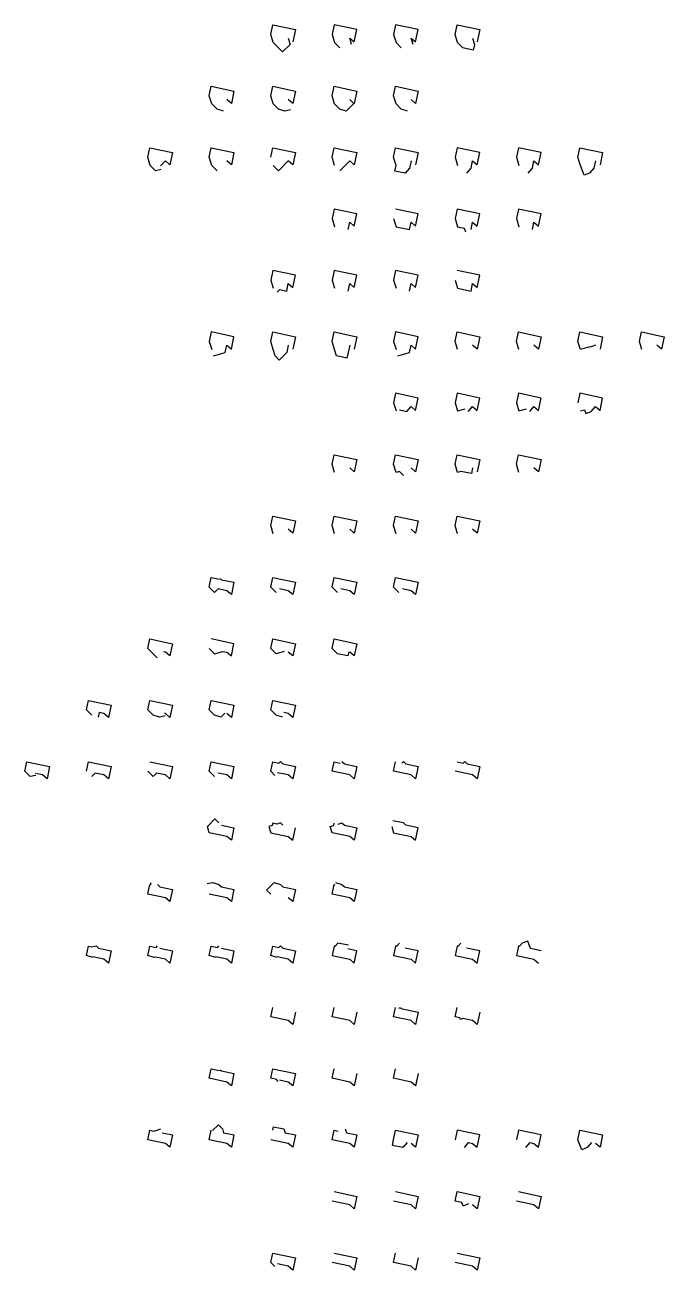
# Model space of a CAD drawing. Header units: inches. Extents: x -12292079.407 to -12292079.373, y 116895049.277 to 116895049.734.
# Drawn here: x -12292079.39132 to -12292079.38405, y 116895049.45 to 116895049.46417 of the extents above; entities that cross this region are included whole.
import ezdxf

# ---------------------------------------------------------------- set-up
doc = ezdxf.new("R2010")
doc.units = ezdxf.units.IN
doc.header["$MEASUREMENT"] = 0

msp = doc.modelspace()

# ---------------------------------------------------------------- linework, layer by layer
for points in [[(-12292079.388324, 116895049.464023), (-12292079.388303, 116895049.463951), (-12292079.388389, 116895049.463865), (-12292079.388435, 116895049.463912), (-12292079.388496, 116895049.463972), (-12292079.388524, 116895049.464065), (-12292079.388501, 116895049.464173), (-12292079.388243, 116895049.464119), (-12292079.388272, 116895049.463979)], [(-12292079.386228, 116895049.464023), (-12292079.386206, 116895049.463951), (-12292079.38622, 116895049.463887), (-12292079.386339, 116895049.463912), (-12292079.386399, 116895049.463972), (-12292079.386427, 116895049.464065), (-12292079.386404, 116895049.464173), (-12292079.386146, 116895049.464119), (-12292079.386176, 116895049.463979)], [(-12292079.388299, 116895049.463206), (-12292079.388363, 116895049.463192), (-12292079.388435, 116895049.463213), (-12292079.388496, 116895049.463273), (-12292079.388524, 116895049.463366), (-12292079.388501, 116895049.463474), (-12292079.388243, 116895049.46342), (-12292079.388272, 116895049.46328), (-12292079.388324, 116895049.463324)], [(-12292079.387625, 116895049.463324), (-12292079.387579, 116895049.463278), (-12292079.387665, 116895049.463192), (-12292079.387736, 116895049.463213), (-12292079.387797, 116895049.463273), (-12292079.387825, 116895049.463366), (-12292079.387802, 116895049.463474), (-12292079.387544, 116895049.46342), (-12292079.387574, 116895049.46328)], [(-12292079.389769, 116895049.462528), (-12292079.389833, 116895049.462514), (-12292079.389894, 116895049.462574), (-12292079.389921, 116895049.462667), (-12292079.389899, 116895049.462775), (-12292079.389641, 116895049.462721), (-12292079.38967, 116895049.462581), (-12292079.389722, 116895049.462625), (-12292079.389778, 116895049.46257)], [(-12292079.386927, 116895049.462625), (-12292079.386944, 116895049.462542), (-12292079.386993, 116895049.462485), (-12292079.387111, 116895049.46251), (-12292079.387098, 116895049.462574), (-12292079.387126, 116895049.462667), (-12292079.387103, 116895049.462775), (-12292079.386845, 116895049.462721), (-12292079.386875, 116895049.462581)], [(-12292079.38483, 116895049.462625), (-12292079.384847, 116895049.462542), (-12292079.384896, 116895049.462485), (-12292079.384957, 116895049.462461), (-12292079.385001, 116895049.462574), (-12292079.385029, 116895049.462667), (-12292079.385006, 116895049.462775), (-12292079.384748, 116895049.462721), (-12292079.384778, 116895049.462581)], [(-12292079.386245, 116895049.461843), (-12292079.386228, 116895049.461927), (-12292079.386176, 116895049.461882), (-12292079.386146, 116895049.462022), (-12292079.386404, 116895049.462076), (-12292079.386427, 116895049.461968), (-12292079.386399, 116895049.461875), (-12292079.386322, 116895049.461859), (-12292079.386307, 116895049.461819)], [(-12292079.388449, 116895049.46113), (-12292079.388419, 116895049.46116), (-12292079.388342, 116895049.461144), (-12292079.388324, 116895049.461228), (-12292079.388272, 116895049.461183), (-12292079.388243, 116895049.461323), (-12292079.388501, 116895049.461378), (-12292079.388524, 116895049.461269), (-12292079.388496, 116895049.461176)], [(-12292079.388324, 116895049.460529), (-12292079.388342, 116895049.460445), (-12292079.388428, 116895049.460359), (-12292079.388474, 116895049.460406), (-12292079.388496, 116895049.460477), (-12292079.388524, 116895049.46057), (-12292079.388501, 116895049.460679), (-12292079.388243, 116895049.460624), (-12292079.388272, 116895049.460484)], [(-12292079.387625, 116895049.460529), (-12292079.387643, 116895049.460445), (-12292079.387657, 116895049.460381), (-12292079.387775, 116895049.460406), (-12292079.387797, 116895049.460477), (-12292079.387825, 116895049.46057), (-12292079.387802, 116895049.460679), (-12292079.387544, 116895049.460624), (-12292079.387574, 116895049.460484)], [(-12292079.38483, 116895049.460529), (-12292079.384891, 116895049.460505), (-12292079.384893, 116895049.46051), (-12292079.385001, 116895049.460477), (-12292079.385029, 116895049.46057), (-12292079.385006, 116895049.460679), (-12292079.384748, 116895049.460624), (-12292079.384778, 116895049.460484)], [(-12292079.387059, 116895049.45979), (-12292079.386975, 116895049.459772), (-12292079.386927, 116895049.45983), (-12292079.386875, 116895049.459786), (-12292079.386845, 116895049.459925), (-12292079.387103, 116895049.45998), (-12292079.387126, 116895049.459872), (-12292079.387098, 116895049.459779)], [(-12292079.385001, 116895049.459779), (-12292079.384956, 116895049.459792), (-12292079.38494, 116895049.459749), (-12292079.384878, 116895049.459772), (-12292079.38483, 116895049.45983), (-12292079.384778, 116895049.459786), (-12292079.384748, 116895049.459925), (-12292079.385006, 116895049.45998), (-12292079.385029, 116895049.459872)], [(-12292079.387012, 116895049.459045), (-12292079.387059, 116895049.459091), (-12292079.387098, 116895049.45908), (-12292079.387126, 116895049.459173), (-12292079.387103, 116895049.459281), (-12292079.386845, 116895049.459227), (-12292079.386875, 116895049.459086), (-12292079.386927, 116895049.459131)], [(-12292079.386228, 116895049.459131), (-12292079.386241, 116895049.459066), (-12292079.38636, 116895049.459091), (-12292079.386399, 116895049.45908), (-12292079.386427, 116895049.459173), (-12292079.386404, 116895049.459281), (-12292079.386146, 116895049.459227), (-12292079.386176, 116895049.459086)], [(-12292079.389098, 116895049.457872), (-12292079.389084, 116895049.457858), (-12292079.388942, 116895049.457829), (-12292079.388971, 116895049.457689), (-12292079.389023, 116895049.457733), (-12292079.389123, 116895049.457754), (-12292079.389162, 116895049.457714), (-12292079.389223, 116895049.457775), (-12292079.3892, 116895049.457883), (-12292079.389107, 116895049.457863)], [(-12292079.389814, 116895049.456969), (-12292079.389861, 116895049.457015), (-12292079.389921, 116895049.457076), (-12292079.389899, 116895049.457184), (-12292079.389641, 116895049.45713), (-12292079.38967, 116895049.45699), (-12292079.389722, 116895049.457034), (-12292079.389745, 116895049.457039)], [(-12292079.387636, 116895049.457036), (-12292079.387645, 116895049.456991), (-12292079.387764, 116895049.457015), (-12292079.387825, 116895049.457076), (-12292079.387802, 116895049.457184), (-12292079.387544, 116895049.45713), (-12292079.387574, 116895049.45699), (-12292079.387625, 116895049.457034)], [(-12292079.389725, 116895049.456309), (-12292079.389789, 116895049.456295), (-12292079.389861, 116895049.456317), (-12292079.389921, 116895049.456377), (-12292079.389899, 116895049.456485), (-12292079.389641, 116895049.456431), (-12292079.38967, 116895049.456291), (-12292079.389722, 116895049.456335), (-12292079.389731, 116895049.456337)], [(-12292079.389046, 116895049.45634), (-12292079.38909, 116895049.456295), (-12292079.389162, 116895049.456317), (-12292079.389223, 116895049.456377), (-12292079.3892, 116895049.456485), (-12292079.388942, 116895049.456431), (-12292079.388971, 116895049.456291), (-12292079.389023, 116895049.456335)], [(-12292079.391194, 116895049.455631), (-12292079.391259, 116895049.455618), (-12292079.391319, 116895049.455678), (-12292079.391297, 116895049.455786), (-12292079.391039, 116895049.455732), (-12292079.391068, 116895049.455592), (-12292079.39112, 116895049.455636), (-12292079.391199, 116895049.455653)], [(-12292079.388477, 116895049.455631), (-12292079.388524, 116895049.455678), (-12292079.388501, 116895049.455786), (-12292079.388431, 116895049.455771), (-12292079.388413, 116895049.455789), (-12292079.388385, 116895049.455762), (-12292079.388243, 116895049.455732), (-12292079.388272, 116895049.455592), (-12292079.388324, 116895049.455636), (-12292079.388447, 116895049.455662)], [(-12292079.389084, 116895049.455063), (-12292079.388942, 116895049.455033), (-12292079.388971, 116895049.454893), (-12292079.389023, 116895049.454937), (-12292079.389223, 116895049.454979), (-12292079.389244, 116895049.455051), (-12292079.389158, 116895049.455137), (-12292079.389112, 116895049.45509)], [(-12292079.387147, 116895049.455051), (-12292079.387126, 116895049.454979), (-12292079.386927, 116895049.454937), (-12292079.386875, 116895049.454893), (-12292079.386845, 116895049.455033), (-12292079.386987, 116895049.455063), (-12292079.387015, 116895049.45509), (-12292079.387134, 116895049.455115)], [(-12292079.389248, 116895049.454399), (-12292079.389183, 116895049.454413), (-12292079.389112, 116895049.454391), (-12292079.389084, 116895049.454364), (-12292079.388942, 116895049.454334), (-12292079.388971, 116895049.454194), (-12292079.389023, 116895049.454238), (-12292079.389223, 116895049.45428)], [(-12292079.388524, 116895049.45428), (-12292079.38857, 116895049.454326), (-12292079.388485, 116895049.454413), (-12292079.388413, 116895049.454391), (-12292079.388385, 116895049.454364), (-12292079.388243, 116895049.454334), (-12292079.388272, 116895049.454194), (-12292079.388324, 116895049.454238)], [(-12292079.38764, 116895049.453697), (-12292079.387759, 116895049.453722), (-12292079.387789, 116895049.453686), (-12292079.387802, 116895049.453689), (-12292079.387825, 116895049.453581), (-12292079.387625, 116895049.453539), (-12292079.387574, 116895049.453495), (-12292079.387544, 116895049.453635), (-12292079.387648, 116895049.453657)], [(-12292079.385447, 116895049.453635), (-12292079.385567, 116895049.45366), (-12292079.3856, 116895049.453745), (-12292079.385662, 116895049.453722), (-12292079.385692, 116895049.453686), (-12292079.385705, 116895049.453689), (-12292079.385728, 116895049.453581), (-12292079.385529, 116895049.453539), (-12292079.385477, 116895049.453495)], [(-12292079.390548, 116895049.45356), (-12292079.39062, 116895049.453581), (-12292079.390598, 116895049.453689), (-12292079.390561, 116895049.453681), (-12292079.390509, 116895049.453692), (-12292079.390482, 116895049.453665), (-12292079.39034, 116895049.453635), (-12292079.390369, 116895049.453495), (-12292079.390421, 116895049.453539), (-12292079.390547, 116895049.453566)], [(-12292079.389783, 116895049.453665), (-12292079.389641, 116895049.453635), (-12292079.38967, 116895049.453495), (-12292079.389722, 116895049.453539), (-12292079.389835, 116895049.453563), (-12292079.38985, 116895049.45356), (-12292079.389921, 116895049.453581), (-12292079.389899, 116895049.453689), (-12292079.389828, 116895049.453674), (-12292079.389811, 116895049.453692)], [(-12292079.389084, 116895049.453665), (-12292079.388942, 116895049.453635), (-12292079.388971, 116895049.453495), (-12292079.389023, 116895049.453539), (-12292079.389146, 116895049.453565), (-12292079.389151, 116895049.45356), (-12292079.389223, 116895049.453581), (-12292079.3892, 116895049.453689), (-12292079.38913, 116895049.453674), (-12292079.389112, 116895049.453692)], [(-12292079.387065, 116895049.452982), (-12292079.387047, 116895049.452989), (-12292079.387042, 116895049.452977), (-12292079.386845, 116895049.452936), (-12292079.386875, 116895049.452796), (-12292079.386927, 116895049.45284), (-12292079.387126, 116895049.452882), (-12292079.387103, 116895049.45299)], [(-12292079.386146, 116895049.452936), (-12292079.386176, 116895049.452796), (-12292079.386228, 116895049.45284), (-12292079.386337, 116895049.452863), (-12292079.386365, 116895049.452852), (-12292079.386372, 116895049.452871), (-12292079.386427, 116895049.452882), (-12292079.386404, 116895049.45299)], [(-12292079.389098, 116895049.452281), (-12292079.389084, 116895049.452267), (-12292079.388942, 116895049.452237), (-12292079.388971, 116895049.452097), (-12292079.389023, 116895049.452141), (-12292079.389223, 116895049.452183), (-12292079.3892, 116895049.452291), (-12292079.389107, 116895049.452272)], [(-12292079.388438, 116895049.452148), (-12292079.388459, 116895049.45217), (-12292079.388524, 116895049.452183), (-12292079.388501, 116895049.452291), (-12292079.388243, 116895049.452237), (-12292079.388272, 116895049.452097), (-12292079.388324, 116895049.452141), (-12292079.388424, 116895049.452162)], [(-12292079.389184, 116895049.451589), (-12292079.389119, 116895049.451654), (-12292079.389073, 116895049.451607), (-12292079.389059, 116895049.451563), (-12292079.388942, 116895049.451538), (-12292079.388971, 116895049.451398), (-12292079.389023, 116895049.451442), (-12292079.389223, 116895049.451484), (-12292079.3892, 116895049.451592)], [(-12292079.388501, 116895049.451592), (-12292079.388492, 116895049.451632), (-12292079.388374, 116895049.451607), (-12292079.38836, 116895049.451563), (-12292079.388243, 116895049.451538), (-12292079.388272, 116895049.451398), (-12292079.388324, 116895049.451442), (-12292079.388524, 116895049.451484)], [(-12292079.386972, 116895049.451452), (-12292079.38702, 116895049.451395), (-12292079.387139, 116895049.45142), (-12292079.387126, 116895049.451484), (-12292079.387103, 116895049.451592), (-12292079.386845, 116895049.451538), (-12292079.386875, 116895049.451398), (-12292079.386927, 116895049.451442)], [(-12292079.384875, 116895049.451452), (-12292079.384924, 116895049.451395), (-12292079.384985, 116895049.451371), (-12292079.385029, 116895049.451484), (-12292079.385006, 116895049.451592), (-12292079.384748, 116895049.451538), (-12292079.384778, 116895049.451398), (-12292079.38483, 116895049.451442)], [(-12292079.386273, 116895049.450753), (-12292079.386334, 116895049.450729), (-12292079.38635, 116895049.450769), (-12292079.386427, 116895049.450785), (-12292079.386404, 116895049.450893), (-12292079.386146, 116895049.450839), (-12292079.386176, 116895049.450699), (-12292079.386228, 116895049.450743)], [(-12292079.388477, 116895049.45004), (-12292079.388524, 116895049.450086), (-12292079.388501, 116895049.450194), (-12292079.388243, 116895049.45014), (-12292079.388272, 116895049.45), (-12292079.388324, 116895049.450044), (-12292079.388447, 116895049.45007)]]:
    msp.add_lwpolyline(points, close=True)
at = {"color": 114}
for points in [[(-12292079.387604, 116895049.463951), (-12292079.387625, 116895049.464023), (-12292079.387574, 116895049.463979), (-12292079.387544, 116895049.464119), (-12292079.387802, 116895049.464173), (-12292079.387825, 116895049.464065), (-12292079.387797, 116895049.463972), (-12292079.387736, 116895049.463912)], [(-12292079.386905, 116895049.463951), (-12292079.386927, 116895049.464023), (-12292079.386875, 116895049.463979), (-12292079.386845, 116895049.464119), (-12292079.387103, 116895049.464173), (-12292079.387126, 116895049.464065), (-12292079.387098, 116895049.463972), (-12292079.387038, 116895049.463912)]]:
    msp.add_lwpolyline(points, close=True, dxfattribs=at)
at = {"color": 113}
for points in [[(-12292079.389062, 116895049.463192), (-12292079.389134, 116895049.463213), (-12292079.389195, 116895049.463273), (-12292079.389223, 116895049.463366), (-12292079.3892, 116895049.463474), (-12292079.388942, 116895049.46342), (-12292079.388971, 116895049.46328), (-12292079.389023, 116895049.463324)], [(-12292079.386966, 116895049.463192), (-12292079.387038, 116895049.463213), (-12292079.387098, 116895049.463273), (-12292079.387126, 116895049.463366), (-12292079.387103, 116895049.463474), (-12292079.386845, 116895049.46342), (-12292079.386875, 116895049.46328), (-12292079.386927, 116895049.463324)]]:
    msp.add_lwpolyline(points, close=True, dxfattribs=at)
at = {"color": 59}
for points in [[(-12292079.389134, 116895049.462514), (-12292079.389195, 116895049.462574), (-12292079.389223, 116895049.462667), (-12292079.3892, 116895049.462775), (-12292079.388942, 116895049.462721), (-12292079.388971, 116895049.462581), (-12292079.389023, 116895049.462625)], [(-12292079.388524, 116895049.462667), (-12292079.388501, 116895049.462775), (-12292079.388243, 116895049.462721), (-12292079.388272, 116895049.462581), (-12292079.388324, 116895049.462625), (-12292079.388435, 116895049.462514), (-12292079.388496, 116895049.462574)], [(-12292079.387797, 116895049.462574), (-12292079.387825, 116895049.462667), (-12292079.387802, 116895049.462775), (-12292079.387544, 116895049.462721), (-12292079.387574, 116895049.462581), (-12292079.387625, 116895049.462625), (-12292079.387736, 116895049.462514)]]:
    msp.add_lwpolyline(points, close=True, dxfattribs=at)
at = {"color": 112}
for points in [[(-12292079.386294, 116895049.462485), (-12292079.386245, 116895049.462542), (-12292079.386228, 116895049.462625), (-12292079.386176, 116895049.462581), (-12292079.386146, 116895049.462721), (-12292079.386404, 116895049.462775), (-12292079.386427, 116895049.462667), (-12292079.386399, 116895049.462574)], [(-12292079.385595, 116895049.462485), (-12292079.385546, 116895049.462542), (-12292079.385529, 116895049.462625), (-12292079.385477, 116895049.462581), (-12292079.385447, 116895049.462721), (-12292079.385705, 116895049.462775), (-12292079.385728, 116895049.462667), (-12292079.3857, 116895049.462574)]]:
    msp.add_lwpolyline(points, close=True, dxfattribs=at)
at = {"color": 60}
for points in [[(-12292079.387643, 116895049.461843), (-12292079.387625, 116895049.461927), (-12292079.387574, 116895049.461882), (-12292079.387544, 116895049.462022), (-12292079.387802, 116895049.462076), (-12292079.387825, 116895049.461968), (-12292079.387797, 116895049.461875)], [(-12292079.387126, 116895049.461968), (-12292079.387098, 116895049.461875), (-12292079.386944, 116895049.461843), (-12292079.386927, 116895049.461927), (-12292079.386875, 116895049.461882), (-12292079.386845, 116895049.462022), (-12292079.387103, 116895049.462076)], [(-12292079.385546, 116895049.461843), (-12292079.385529, 116895049.461927), (-12292079.385477, 116895049.461882), (-12292079.385447, 116895049.462022), (-12292079.385705, 116895049.462076), (-12292079.385728, 116895049.461968), (-12292079.3857, 116895049.461875)], [(-12292079.387643, 116895049.461144), (-12292079.387625, 116895049.461228), (-12292079.387574, 116895049.461183), (-12292079.387544, 116895049.461323), (-12292079.387802, 116895049.461378), (-12292079.387825, 116895049.461269), (-12292079.387797, 116895049.461176)], [(-12292079.386944, 116895049.461144), (-12292079.386927, 116895049.461228), (-12292079.386875, 116895049.461183), (-12292079.386845, 116895049.461323), (-12292079.387103, 116895049.461378), (-12292079.387126, 116895049.461269), (-12292079.387098, 116895049.461176)], [(-12292079.386427, 116895049.461269), (-12292079.386399, 116895049.461176), (-12292079.386245, 116895049.461144), (-12292079.386228, 116895049.461228), (-12292079.386176, 116895049.461183), (-12292079.386146, 116895049.461323), (-12292079.386404, 116895049.461378)]]:
    msp.add_lwpolyline(points, close=True, dxfattribs=at)
at = {"color": 111}
for points in [[(-12292079.389173, 116895049.460406), (-12292079.389041, 116895049.460445), (-12292079.389023, 116895049.460529), (-12292079.388971, 116895049.460484), (-12292079.388942, 116895049.460624), (-12292079.3892, 116895049.460679), (-12292079.389223, 116895049.46057), (-12292079.389195, 116895049.460477)], [(-12292079.387077, 116895049.460406), (-12292079.386944, 116895049.460445), (-12292079.386927, 116895049.460529), (-12292079.386875, 116895049.460484), (-12292079.386845, 116895049.460624), (-12292079.387103, 116895049.460679), (-12292079.387126, 116895049.46057), (-12292079.387098, 116895049.460477)]]:
    msp.add_lwpolyline(points, close=True, dxfattribs=at)
at = {"color": 53}
for points in [[(-12292079.386399, 116895049.460477), (-12292079.386427, 116895049.46057), (-12292079.386404, 116895049.460679), (-12292079.386146, 116895049.460624), (-12292079.386176, 116895049.460484), (-12292079.386228, 116895049.460529)], [(-12292079.3857, 116895049.460477), (-12292079.385728, 116895049.46057), (-12292079.385705, 116895049.460679), (-12292079.385447, 116895049.460624), (-12292079.385477, 116895049.460484), (-12292079.385529, 116895049.460529)], [(-12292079.384302, 116895049.460477), (-12292079.38433, 116895049.46057), (-12292079.384307, 116895049.460679), (-12292079.384049, 116895049.460624), (-12292079.384079, 116895049.460484), (-12292079.384131, 116895049.460529)], [(-12292079.387797, 116895049.45908), (-12292079.387825, 116895049.459173), (-12292079.387802, 116895049.459281), (-12292079.387544, 116895049.459227), (-12292079.387574, 116895049.459086), (-12292079.387625, 116895049.459131)], [(-12292079.3857, 116895049.45908), (-12292079.385728, 116895049.459173), (-12292079.385705, 116895049.459281), (-12292079.385447, 116895049.459227), (-12292079.385477, 116895049.459086), (-12292079.385529, 116895049.459131)], [(-12292079.388496, 116895049.458381), (-12292079.388524, 116895049.458474), (-12292079.388501, 116895049.458582), (-12292079.388243, 116895049.458528), (-12292079.388272, 116895049.458388), (-12292079.388324, 116895049.458432)], [(-12292079.387797, 116895049.458381), (-12292079.387825, 116895049.458474), (-12292079.387802, 116895049.458582), (-12292079.387544, 116895049.458528), (-12292079.387574, 116895049.458388), (-12292079.387625, 116895049.458432)], [(-12292079.387098, 116895049.458381), (-12292079.387126, 116895049.458474), (-12292079.387103, 116895049.458582), (-12292079.386845, 116895049.458528), (-12292079.386875, 116895049.458388), (-12292079.386927, 116895049.458432)], [(-12292079.386399, 116895049.458381), (-12292079.386427, 116895049.458474), (-12292079.386404, 116895049.458582), (-12292079.386146, 116895049.458528), (-12292079.386176, 116895049.458388), (-12292079.386228, 116895049.458432)]]:
    msp.add_lwpolyline(points, close=True, dxfattribs=at)
at = {"color": 110}
for points in [[(-12292079.386276, 116895049.459772), (-12292079.386228, 116895049.45983), (-12292079.386176, 116895049.459786), (-12292079.386146, 116895049.459925), (-12292079.386404, 116895049.45998), (-12292079.386427, 116895049.459872), (-12292079.386399, 116895049.459779), (-12292079.386313, 116895049.459804)], [(-12292079.385577, 116895049.459772), (-12292079.385529, 116895049.45983), (-12292079.385477, 116895049.459786), (-12292079.385447, 116895049.459925), (-12292079.385705, 116895049.45998), (-12292079.385728, 116895049.459872), (-12292079.3857, 116895049.459779), (-12292079.385614, 116895049.459804)]]:
    msp.add_lwpolyline(points, close=True, dxfattribs=at)
at = {"color": 61}
for points in [[(-12292079.388463, 116895049.457714), (-12292079.388524, 116895049.457775), (-12292079.388501, 116895049.457883), (-12292079.388243, 116895049.457829), (-12292079.388272, 116895049.457689), (-12292079.388324, 116895049.457733), (-12292079.388424, 116895049.457754)], [(-12292079.387764, 116895049.457714), (-12292079.387825, 116895049.457775), (-12292079.387802, 116895049.457883), (-12292079.387544, 116895049.457829), (-12292079.387574, 116895049.457689), (-12292079.387625, 116895049.457733), (-12292079.387725, 116895049.457754)], [(-12292079.387065, 116895049.457714), (-12292079.387126, 116895049.457775), (-12292079.387103, 116895049.457883), (-12292079.386845, 116895049.457829), (-12292079.386875, 116895049.457689), (-12292079.386927, 116895049.457733), (-12292079.387026, 116895049.457754)], [(-12292079.39062, 116895049.455678), (-12292079.390598, 116895049.455786), (-12292079.39034, 116895049.455732), (-12292079.390369, 116895049.455592), (-12292079.390421, 116895049.455636), (-12292079.390521, 116895049.455657), (-12292079.39056, 116895049.455618)], [(-12292079.389899, 116895049.455786), (-12292079.389641, 116895049.455732), (-12292079.38967, 116895049.455592), (-12292079.389722, 116895049.455636), (-12292079.389822, 116895049.455657), (-12292079.389861, 116895049.455618), (-12292079.389921, 116895049.455678)], [(-12292079.389162, 116895049.455618), (-12292079.389223, 116895049.455678), (-12292079.3892, 116895049.455786), (-12292079.388942, 116895049.455732), (-12292079.388971, 116895049.455592), (-12292079.389023, 116895049.455636), (-12292079.389123, 116895049.455657)]]:
    msp.add_lwpolyline(points, close=True, dxfattribs=at)
at = {"color": 109}
for points in [[(-12292079.389223, 116895049.457076), (-12292079.389162, 116895049.457015), (-12292079.389069, 116895049.457043), (-12292079.389023, 116895049.457034), (-12292079.388971, 116895049.45699), (-12292079.388942, 116895049.45713), (-12292079.3892, 116895049.457184)], [(-12292079.38837, 116895049.457043), (-12292079.388463, 116895049.457015), (-12292079.388524, 116895049.457076), (-12292079.388501, 116895049.457184), (-12292079.388243, 116895049.45713), (-12292079.388272, 116895049.45699), (-12292079.388324, 116895049.457034)]]:
    msp.add_lwpolyline(points, close=True, dxfattribs=at)
at = {"color": 108}
for points in [[(-12292079.39056, 116895049.456317), (-12292079.39062, 116895049.456377), (-12292079.390598, 116895049.456485), (-12292079.39034, 116895049.456431), (-12292079.390369, 116895049.456291), (-12292079.390421, 116895049.456335), (-12292079.390473, 116895049.456346), (-12292079.390488, 116895049.456295)], [(-12292079.388391, 116895049.456295), (-12292079.388463, 116895049.456317), (-12292079.388524, 116895049.456377), (-12292079.388501, 116895049.456485), (-12292079.388243, 116895049.456431), (-12292079.388272, 116895049.456291), (-12292079.388324, 116895049.456335), (-12292079.388376, 116895049.456346)]]:
    msp.add_lwpolyline(points, close=True, dxfattribs=at)
at = {"color": 62}
for points in [[(-12292079.387714, 116895049.455789), (-12292079.387686, 116895049.455762), (-12292079.387544, 116895049.455732), (-12292079.387574, 116895049.455592), (-12292079.387625, 116895049.455636), (-12292079.387825, 116895049.455678), (-12292079.387802, 116895049.455786), (-12292079.387732, 116895049.455771)], [(-12292079.387033, 116895049.455771), (-12292079.387015, 116895049.455789), (-12292079.386987, 116895049.455762), (-12292079.386845, 116895049.455732), (-12292079.386875, 116895049.455592), (-12292079.386927, 116895049.455636), (-12292079.387126, 116895049.455678), (-12292079.387103, 116895049.455786)], [(-12292079.386404, 116895049.455786), (-12292079.386334, 116895049.455771), (-12292079.386316, 116895049.455789), (-12292079.386288, 116895049.455762), (-12292079.386146, 116895049.455732), (-12292079.386176, 116895049.455592), (-12292079.386228, 116895049.455636), (-12292079.386427, 116895049.455678)]]:
    msp.add_lwpolyline(points, close=True, dxfattribs=at)
at = {"color": 107}
for points in [[(-12292079.388385, 116895049.455063), (-12292079.388413, 116895049.45509), (-12292079.388455, 116895049.455077), (-12292079.388501, 116895049.455087), (-12292079.388506, 116895049.455062), (-12292079.388545, 116895049.455051), (-12292079.388524, 116895049.454979), (-12292079.388324, 116895049.454937), (-12292079.388272, 116895049.454893), (-12292079.388243, 116895049.455033)], [(-12292079.387757, 116895049.455077), (-12292079.387714, 116895049.45509), (-12292079.387686, 116895049.455063), (-12292079.387544, 116895049.455033), (-12292079.387574, 116895049.454893), (-12292079.387625, 116895049.454937), (-12292079.387825, 116895049.454979), (-12292079.387846, 116895049.455051), (-12292079.387807, 116895049.455062), (-12292079.387802, 116895049.455087)]]:
    msp.add_lwpolyline(points, close=True, dxfattribs=at)
at = {"color": 106}
for points in [[(-12292079.389811, 116895049.454391), (-12292079.389783, 116895049.454364), (-12292079.389641, 116895049.454334), (-12292079.38967, 116895049.454194), (-12292079.389722, 116895049.454238), (-12292079.389921, 116895049.45428), (-12292079.389899, 116895049.454388), (-12292079.38989, 116895049.454386), (-12292079.389882, 116895049.454413)], [(-12292079.387786, 116895049.454413), (-12292079.387714, 116895049.454391), (-12292079.387686, 116895049.454364), (-12292079.387544, 116895049.454334), (-12292079.387574, 116895049.454194), (-12292079.387625, 116895049.454238), (-12292079.387825, 116895049.45428), (-12292079.387802, 116895049.454388), (-12292079.387793, 116895049.454386)]]:
    msp.add_lwpolyline(points, close=True, dxfattribs=at)
at = {"color": 104}
for points in [[(-12292079.38706, 116895049.453722), (-12292079.38709, 116895049.453686), (-12292079.387103, 116895049.453689), (-12292079.387126, 116895049.453581), (-12292079.386927, 116895049.453539), (-12292079.386875, 116895049.453495), (-12292079.386845, 116895049.453635), (-12292079.386994, 116895049.453666)], [(-12292079.386361, 116895049.453722), (-12292079.386391, 116895049.453686), (-12292079.386404, 116895049.453689), (-12292079.386427, 116895049.453581), (-12292079.386228, 116895049.453539), (-12292079.386176, 116895049.453495), (-12292079.386146, 116895049.453635), (-12292079.386296, 116895049.453666)]]:
    msp.add_lwpolyline(points, close=True, dxfattribs=at)
at = {"color": 105}
msp.add_lwpolyline([(-12292079.388452, 116895049.45356), (-12292079.388524, 116895049.453581), (-12292079.388501, 116895049.453689), (-12292079.388431, 116895049.453674), (-12292079.388413, 116895049.453692), (-12292079.388385, 116895049.453665), (-12292079.388243, 116895049.453635), (-12292079.388272, 116895049.453495), (-12292079.388324, 116895049.453539), (-12292079.38845, 116895049.453566)], close=True, dxfattribs=at)
at = {"color": 6}
for points in [[(-12292079.388243, 116895049.452936), (-12292079.388272, 116895049.452796), (-12292079.388324, 116895049.45284), (-12292079.388524, 116895049.452882), (-12292079.388501, 116895049.45299)], [(-12292079.387544, 116895049.452936), (-12292079.387574, 116895049.452796), (-12292079.387625, 116895049.45284), (-12292079.387825, 116895049.452882), (-12292079.387802, 116895049.45299)], [(-12292079.387544, 116895049.452237), (-12292079.387574, 116895049.452097), (-12292079.387625, 116895049.452141), (-12292079.387825, 116895049.452183), (-12292079.387802, 116895049.452291)], [(-12292079.386845, 116895049.452237), (-12292079.386875, 116895049.452097), (-12292079.386927, 116895049.452141), (-12292079.387126, 116895049.452183), (-12292079.387103, 116895049.452291)], [(-12292079.387802, 116895049.450893), (-12292079.387544, 116895049.450839), (-12292079.387574, 116895049.450699), (-12292079.387625, 116895049.450743), (-12292079.387825, 116895049.450785)], [(-12292079.387103, 116895049.450893), (-12292079.386845, 116895049.450839), (-12292079.386875, 116895049.450699), (-12292079.386927, 116895049.450743), (-12292079.387126, 116895049.450785)], [(-12292079.385705, 116895049.450893), (-12292079.385447, 116895049.450839), (-12292079.385477, 116895049.450699), (-12292079.385529, 116895049.450743), (-12292079.385728, 116895049.450785)], [(-12292079.387802, 116895049.450194), (-12292079.387544, 116895049.45014), (-12292079.387574, 116895049.45), (-12292079.387625, 116895049.450044), (-12292079.387825, 116895049.450086)], [(-12292079.386845, 116895049.45014), (-12292079.386875, 116895049.45), (-12292079.386927, 116895049.450044), (-12292079.387126, 116895049.450086), (-12292079.387103, 116895049.450194)], [(-12292079.386404, 116895049.450194), (-12292079.386146, 116895049.45014), (-12292079.386176, 116895049.45), (-12292079.386228, 116895049.450044), (-12292079.386427, 116895049.450086)]]:
    msp.add_lwpolyline(points, close=True, dxfattribs=at)
at = {"color": 103}
for points in [[(-12292079.389758, 116895049.451563), (-12292079.389641, 116895049.451538), (-12292079.38967, 116895049.451398), (-12292079.389722, 116895049.451442), (-12292079.389921, 116895049.451484), (-12292079.389899, 116895049.451592), (-12292079.389853, 116895049.451583), (-12292079.389772, 116895049.451607)], [(-12292079.387675, 116895049.451607), (-12292079.387661, 116895049.451563), (-12292079.387544, 116895049.451538), (-12292079.387574, 116895049.451398), (-12292079.387625, 116895049.451442), (-12292079.387825, 116895049.451484), (-12292079.387802, 116895049.451592), (-12292079.387757, 116895049.451583)]]:
    msp.add_lwpolyline(points, close=True, dxfattribs=at)
at = {"color": 102}
for points in [[(-12292079.386321, 116895049.451395), (-12292079.386273, 116895049.451452), (-12292079.386228, 116895049.451442), (-12292079.386176, 116895049.451398), (-12292079.386146, 116895049.451538), (-12292079.386404, 116895049.451592), (-12292079.386427, 116895049.451484)], [(-12292079.385623, 116895049.451395), (-12292079.385574, 116895049.451452), (-12292079.385529, 116895049.451442), (-12292079.385477, 116895049.451398), (-12292079.385447, 116895049.451538), (-12292079.385705, 116895049.451592), (-12292079.385728, 116895049.451484)]]:
    msp.add_lwpolyline(points, close=True, dxfattribs=at)

doc.saveas('drawing.dxf')
